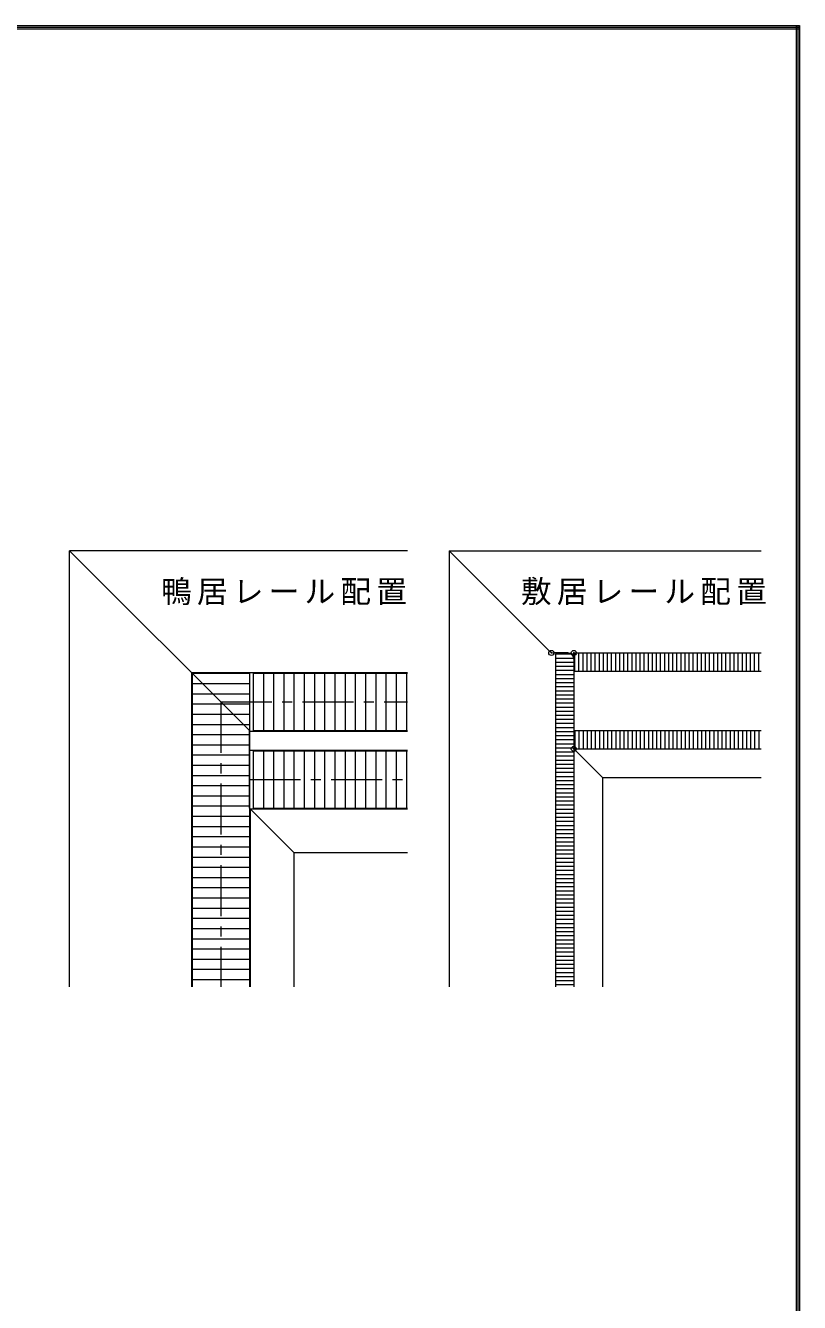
# Model space of a CAD drawing. Units: millimetres at full size, sheet at 1:5; details may follow other scales. Extents: x -957 to 993, y -689 to 708.
# Drawn here: x 614 to 993, y 82 to 708 of the extents above; entities that cross this region are included whole.
import ezdxf

# ---------------------------------------------------------------- set-up
doc = ezdxf.new("R2010")
doc.units = ezdxf.units.MM
doc.header["$LTSCALE"] = 5
doc.header["$PDMODE"] = 32
doc.header["$PDSIZE"] = 2.5
doc.linetypes.add('CHAIN1', pattern=[8, 5, -1, 1, -1])
doc.layers.add('0-B_寸法', color=7, linetype='Continuous', lineweight=9)
doc.layers.add('F-1_枠', color=6, linetype='Continuous', lineweight=9)
doc.styles.add('ＭＳ ゴシック', font='')
doc.styles.get('ＭＳ ゴシック').set_extended_font_data('MS Gothic')

msp = doc.modelspace()

# ---------------------------------------------------------------- linework, layer by layer
at = {"layer": '0-B_寸法'}
for p, q in [((800.824, 450.247), (635.496, 450.247)), ((635.496, 236.721), (635.496, 450.247)), ((723.496, 362.247), (635.496, 450.247)), ((870.445, 401.126), (821.323, 450.247)), ((821.323, 450.247), (974.015, 450.247)), ((821.323, 450.247), (821.323, 236.721)), ((879.323, 400.247), (872.566, 400.247)), ((873.323, 399.747), (882.323, 399.747)), ((873.323, 399.747), (873.323, 236.721)), ((873.323, 397.747), (882.323, 397.747)), ((873.323, 395.747), (882.323, 395.747)), ((882.323, 399.747), (882.323, 236.721)), ((882.823, 391.247), (882.823, 400.247)), ((882.823, 400.247), (974.015, 400.247)), ((884.823, 391.247), (884.823, 400.247)), ((886.823, 391.247), (886.823, 400.247)), ((888.823, 391.247), (888.823, 400.247)), ((890.823, 391.247), (890.823, 400.247)), ((892.823, 391.247), (892.823, 400.247)), ((894.823, 391.247), (894.823, 400.247)), ((896.823, 391.247), (896.823, 400.247)), ((898.823, 391.247), (898.823, 400.247)), ((900.823, 391.247), (900.823, 400.247)), ((902.823, 391.247), (902.823, 400.247)), ((904.823, 391.247), (904.823, 400.247)), ((906.823, 391.247), (906.823, 400.247)), ((908.823, 391.247), (908.823, 400.247)), ((910.823, 391.247), (910.823, 400.247)), ((912.823, 391.247), (912.823, 400.247)), ((914.823, 391.247), (914.823, 400.247)), ((916.823, 391.247), (916.823, 400.247)), ((918.823, 391.247), (918.823, 400.247)), ((920.823, 391.247), (920.823, 400.247)), ((922.823, 391.247), (922.823, 400.247)), ((924.823, 391.247), (924.823, 400.247)), ((926.823, 391.247), (926.823, 400.247)), ((928.823, 391.247), (928.823, 400.247)), ((930.823, 391.247), (930.823, 400.247)), ((932.823, 391.247), (932.823, 400.247)), ((934.823, 391.247), (934.823, 400.247)), ((936.823, 391.247), (936.823, 400.247)), ((938.823, 391.247), (938.823, 400.247)), ((940.823, 391.247), (940.823, 400.247)), ((942.823, 391.247), (942.823, 400.247)), ((944.823, 391.247), (944.823, 400.247)), ((946.823, 391.247), (946.823, 400.247)), ((948.823, 391.247), (948.823, 400.247)), ((950.823, 391.247), (950.823, 400.247)), ((952.823, 391.247), (952.823, 400.247)), ((954.823, 391.247), (954.823, 400.247)), ((956.823, 391.247), (956.823, 400.247)), ((958.823, 391.247), (958.823, 400.247)), ((960.823, 391.247), (960.823, 400.247)), ((962.823, 391.247), (962.823, 400.247)), ((964.823, 391.247), (964.823, 400.247)), ((966.823, 391.247), (966.823, 400.247)), ((968.823, 391.247), (968.823, 400.247)), ((970.823, 391.247), (970.823, 400.247)), ((972.823, 391.247), (972.823, 400.247)), ((695.096, 390.647), (800.824, 390.647)), ((695.096, 390.647), (695.096, 236.721)), ((695.496, 390.247), (723.496, 390.247)), ((695.496, 390.247), (695.496, 236.721)), ((723.496, 390.247), (723.496, 236.721)), ((730.496, 362.247), (730.496, 390.247)), ((735.496, 362.247), (735.496, 390.247)), ((740.496, 362.247), (740.496, 390.247)), ((745.496, 362.247), (745.496, 390.247)), ((750.496, 362.247), (750.496, 390.247)), ((755.496, 362.247), (755.496, 390.247)), ((760.496, 362.247), (760.496, 390.247)), ((765.496, 362.247), (765.496, 390.247)), ((770.496, 362.247), (770.496, 390.247)), ((775.496, 362.247), (775.496, 390.247)), ((780.496, 362.247), (780.496, 390.247)), ((785.496, 362.247), (785.496, 390.247)), ((790.496, 362.247), (790.496, 390.247)), ((795.496, 362.247), (795.496, 390.247)), ((800.496, 362.247), (800.496, 390.247)), ((873.323, 393.747), (882.323, 393.747)), ((873.323, 391.747), (882.323, 391.747)), ((873.323, 389.747), (882.323, 389.747)), ((882.823, 391.247), (974.015, 391.247)), ((695.496, 385.247), (723.496, 385.247)), ((873.323, 387.747), (882.323, 387.747)), ((873.323, 385.747), (882.323, 385.747)), ((873.323, 383.747), (882.323, 383.747)), ((873.323, 381.747), (882.323, 381.747)), ((695.496, 380.247), (723.496, 380.247)), ((873.323, 379.747), (882.323, 379.747)), ((873.323, 377.747), (882.323, 377.747)), ((873.323, 375.747), (882.323, 375.747)), ((695.496, 375.247), (723.496, 375.247)), ((695.496, 370.247), (723.496, 370.247)), ((873.323, 373.747), (882.323, 373.747)), ((873.323, 371.747), (882.323, 371.747)), ((873.323, 369.747), (882.323, 369.747)), ((695.496, 365.247), (723.496, 365.247)), ((873.323, 367.747), (882.323, 367.747)), ((873.323, 365.747), (882.323, 365.747)), ((873.323, 363.747), (882.323, 363.747)), ((695.496, 360.247), (723.496, 360.247)), ((723.496, 361.847), (800.824, 361.847)), ((725.496, 362.247), (800.824, 362.247)), ((873.323, 361.747), (882.323, 361.747)), ((873.323, 359.747), (882.323, 359.747)), ((873.323, 357.747), (882.323, 357.747)), ((882.823, 362.247), (882.823, 353.247)), ((882.823, 362.247), (974.015, 362.247)), ((884.823, 362.247), (884.823, 353.247)), ((886.823, 362.247), (886.823, 353.247)), ((888.823, 362.247), (888.823, 353.247)), ((890.823, 362.247), (890.823, 353.247)), ((892.823, 362.247), (892.823, 353.247)), ((894.823, 362.247), (894.823, 353.247)), ((896.823, 362.247), (896.823, 353.247)), ((898.823, 362.247), (898.823, 353.247)), ((900.823, 362.247), (900.823, 353.247)), ((902.823, 362.247), (902.823, 353.247)), ((904.823, 362.247), (904.823, 353.247)), ((906.823, 362.247), (906.823, 353.247)), ((908.823, 362.247), (908.823, 353.247)), ((910.823, 362.247), (910.823, 353.247)), ((912.823, 362.247), (912.823, 353.247)), ((914.823, 362.247), (914.823, 353.247)), ((916.823, 362.247), (916.823, 353.247)), ((918.823, 362.247), (918.823, 353.247)), ((920.823, 362.247), (920.823, 353.247)), ((922.823, 362.247), (922.823, 353.247)), ((924.823, 362.247), (924.823, 353.247)), ((926.823, 362.247), (926.823, 353.247)), ((928.823, 362.247), (928.823, 353.247)), ((930.823, 362.247), (930.823, 353.247)), ((932.823, 362.247), (932.823, 353.247)), ((934.823, 362.247), (934.823, 353.247)), ((936.823, 362.247), (936.823, 353.247)), ((938.823, 362.247), (938.823, 353.247)), ((940.823, 362.247), (940.823, 353.247)), ((942.823, 362.247), (942.823, 353.247)), ((944.823, 362.247), (944.823, 353.247)), ((946.823, 362.247), (946.823, 353.247)), ((948.823, 362.247), (948.823, 353.247)), ((950.823, 362.247), (950.823, 353.247)), ((952.823, 362.247), (952.823, 353.247)), ((954.823, 362.247), (954.823, 353.247)), ((956.823, 362.247), (956.823, 353.247)), ((958.823, 362.247), (958.823, 353.247)), ((960.823, 362.247), (960.823, 353.247)), ((962.823, 362.247), (962.823, 353.247)), ((964.823, 362.247), (964.823, 353.247)), ((966.823, 362.247), (966.823, 353.247)), ((968.823, 362.247), (968.823, 353.247)), ((970.823, 362.247), (970.823, 353.247)), ((972.823, 362.247), (972.823, 353.247)), ((695.496, 355.247), (723.496, 355.247)), ((723.496, 352.647), (800.824, 352.647)), ((725.496, 352.247), (800.824, 352.247)), ((725.496, 324.247), (725.496, 352.247)), ((730.496, 324.247), (730.496, 352.247)), ((735.496, 324.247), (735.496, 352.247)), ((740.496, 324.247), (740.496, 352.247)), ((745.496, 324.247), (745.496, 352.247)), ((750.496, 324.247), (750.496, 352.247)), ((755.496, 324.247), (755.496, 352.247)), ((760.496, 324.247), (760.496, 352.247)), ((765.496, 324.247), (765.496, 352.247)), ((770.496, 324.247), (770.496, 352.247)), ((775.496, 324.247), (775.496, 352.247)), ((780.496, 324.247), (780.496, 352.247)), ((785.496, 324.247), (785.496, 352.247)), ((790.496, 324.247), (790.496, 352.247)), ((795.496, 324.247), (795.496, 352.247)), ((800.496, 324.247), (800.496, 352.247)), ((873.323, 355.747), (882.323, 355.747)), ((873.323, 353.747), (882.323, 353.747)), ((873.323, 351.747), (882.323, 351.747)), ((882.823, 353.247), (974.015, 353.247)), ((883.202, 352.369), (896.323, 339.247)), ((695.496, 350.247), (723.496, 350.247)), ((695.496, 345.247), (723.496, 345.247)), ((873.323, 349.747), (882.323, 349.747)), ((873.323, 347.747), (882.323, 347.747)), ((873.323, 345.747), (882.323, 345.747)), ((695.496, 340.247), (723.496, 340.247)), ((873.323, 343.747), (882.323, 343.747)), ((873.323, 341.747), (882.323, 341.747)), ((873.323, 339.747), (882.323, 339.747)), ((896.323, 339.247), (974.015, 339.247)), ((896.323, 339.247), (896.323, 236.721)), ((695.496, 335.247), (723.496, 335.247)), ((873.323, 337.747), (882.323, 337.747)), ((873.323, 335.747), (882.323, 335.747)), ((873.323, 333.747), (882.323, 333.747)), ((873.323, 331.747), (882.323, 331.747)), ((695.496, 330.247), (723.496, 330.247)), ((873.323, 329.747), (882.323, 329.747)), ((873.323, 327.747), (882.323, 327.747)), ((873.323, 325.747), (882.323, 325.747)), ((695.496, 325.247), (723.496, 325.247)), ((695.496, 320.247), (723.496, 320.247)), ((723.896, 323.847), (800.824, 323.847)), ((723.896, 323.847), (723.896, 236.721)), ((725.496, 324.247), (800.824, 324.247)), ((873.323, 323.747), (882.323, 323.747)), ((873.323, 321.747), (882.323, 321.747)), ((873.323, 319.747), (882.323, 319.747)), ((695.496, 315.247), (723.496, 315.247)), ((873.323, 317.747), (882.323, 317.747)), ((873.323, 315.747), (882.323, 315.747)), ((873.323, 313.747), (882.323, 313.747)), ((695.496, 310.247), (723.496, 310.247)), ((873.323, 311.747), (882.323, 311.747)), ((873.323, 309.747), (882.323, 309.747)), ((873.323, 307.747), (882.323, 307.747)), ((695.496, 305.247), (723.496, 305.247)), ((800.824, 302.247), (745.496, 302.247)), ((745.496, 236.721), (745.496, 302.247)), ((873.323, 305.747), (882.323, 305.747)), ((873.323, 303.747), (882.323, 303.747)), ((873.323, 301.747), (882.323, 301.747)), ((695.496, 300.247), (723.496, 300.247)), ((695.496, 295.247), (723.496, 295.247)), ((873.323, 299.747), (882.323, 299.747)), ((873.323, 297.747), (882.323, 297.747)), ((873.323, 295.747), (882.323, 295.747)), ((695.496, 290.247), (723.496, 290.247)), ((873.323, 293.747), (882.323, 293.747)), ((873.323, 291.747), (882.323, 291.747)), ((873.323, 289.747), (882.323, 289.747)), ((695.496, 285.247), (723.496, 285.247)), ((873.323, 287.747), (882.323, 287.747)), ((873.323, 285.747), (882.323, 285.747)), ((873.323, 283.747), (882.323, 283.747)), ((873.323, 281.747), (882.323, 281.747)), ((695.496, 280.247), (723.496, 280.247)), ((873.323, 279.747), (882.323, 279.747)), ((873.323, 277.747), (882.323, 277.747)), ((873.323, 275.747), (882.323, 275.747)), ((695.496, 275.247), (723.496, 275.247)), ((695.496, 270.247), (723.496, 270.247)), ((873.323, 273.747), (882.323, 273.747)), ((873.323, 271.747), (882.323, 271.747)), ((873.323, 269.747), (882.323, 269.747)), ((695.496, 265.247), (723.496, 265.247)), ((873.323, 267.747), (882.323, 267.747)), ((873.323, 265.747), (882.323, 265.747)), ((873.323, 263.747), (882.323, 263.747)), ((695.496, 260.247), (723.496, 260.247)), ((873.323, 261.747), (882.323, 261.747)), ((873.323, 259.747), (882.323, 259.747)), ((873.323, 257.747), (882.323, 257.747)), ((695.496, 255.247), (723.496, 255.247)), ((695.496, 250.247), (723.496, 250.247)), ((873.323, 255.747), (882.323, 255.747)), ((873.323, 253.747), (882.323, 253.747)), ((873.323, 251.747), (882.323, 251.747)), ((695.496, 245.247), (723.496, 245.247)), ((873.323, 249.747), (882.323, 249.747)), ((873.323, 247.747), (882.323, 247.747)), ((873.323, 245.747), (882.323, 245.747)), ((695.496, 240.247), (723.496, 240.247)), ((873.323, 243.747), (882.323, 243.747)), ((873.323, 241.747), (882.323, 241.747)), ((873.323, 239.747), (882.323, 239.747)), ((873.323, 237.747), (882.323, 237.747))]:
    msp.add_line(p, q, dxfattribs=at)
at = {"layer": '0-B_寸法', "linetype": 'CHAIN1'}
for p, q in [((709.496, 376.247), (800.824, 376.247)), ((709.496, 376.247), (709.496, 236.721)), ((723.496, 338.247), (800.824, 338.247))]:
    msp.add_line(p, q, dxfattribs=at)
at = {"layer": '0-B_寸法'}
for points in [[(725.496, 362.247), (725.496, 390.247), (800.824, 390.247)], [(745.496, 302.247), (723.496, 324.247), (723.496, 362.247)]]:
    msp.add_lwpolyline(points, dxfattribs=at)
for centre, start, end in [((872.566, 403.247), 225, 270), ((879.323, 397.247), 0, 90), ((885.323, 354.49), 180, 225)]:
    msp.add_arc(centre, 3, start, end, dxfattribs=at)
for p in [(871.323, 400.247), (882.323, 400.247), (882.323, 353.247)]:
    msp.add_point(p, dxfattribs=at)
at = {"layer": 'F-1_枠'}
for p, q in [((-957.218, 707.602), (992.782, 707.602)), ((991.115, 707.602), (991.115, -689.065)), ((991.948, 707.602), (991.948, -689.065)), ((992.782, 707.602), (992.782, -689.065)), ((-957.218, 706.769), (992.782, 706.769)), ((-957.218, 705.935), (992.782, 705.935))]:
    msp.add_line(p, q, dxfattribs=at)

# ---------------------------------------------------------------- texts
at = {"layer": '0-B_寸法', "char_height": 11, "attachment_point": 7, "style": 'ＭＳ ゴシック'}
for s, insert in [('\\T1.17;鴨居レール配置', (680.283, 423.638)), ('\\T1.17;敷居レール配置', (856.455, 423.638))]:
    msp.add_mtext(s, dxfattribs=dict(at, insert=insert))

doc.saveas('drawing.dxf')
